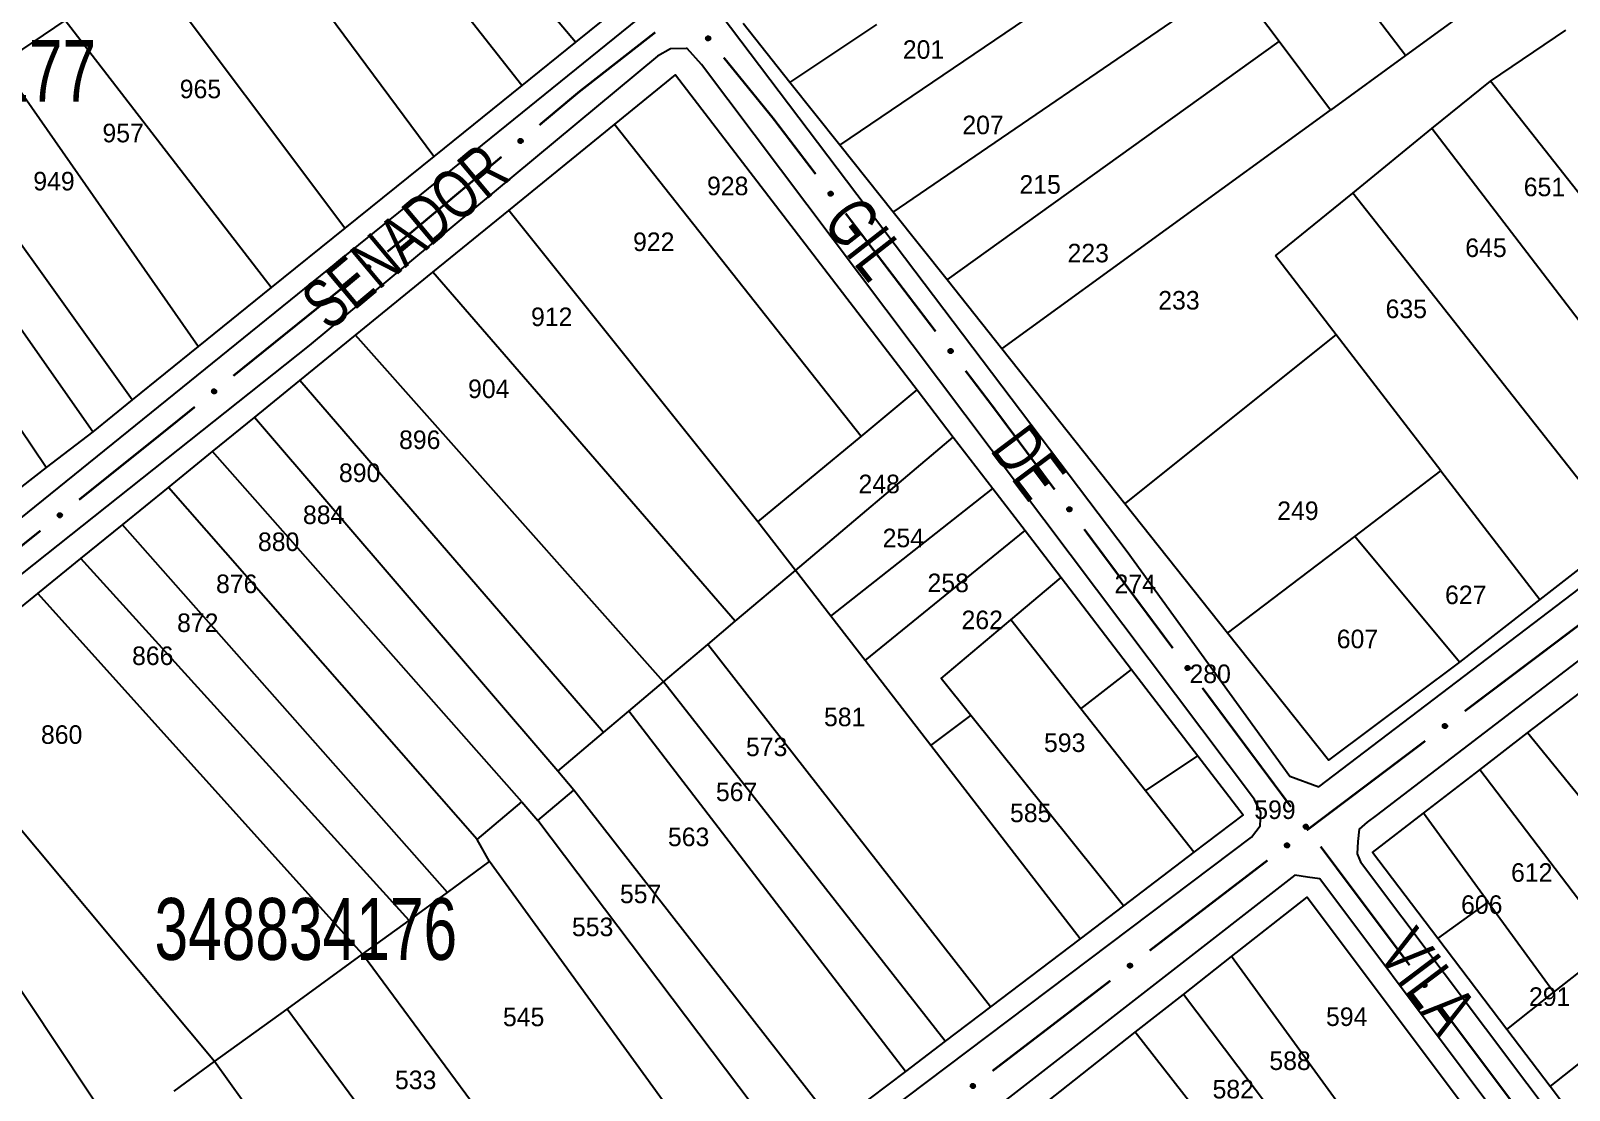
# Model space of a CAD drawing. Extents: x 199577 to 200882, y 4838726 to 4840156.
# Drawn here: x 200429.8 to 200554.2, y 4839670.4 to 4839756 of the extents above; entities that cross this region are included whole.
import ezdxf
from ezdxf.enums import TextEntityAlignment as Align

# ---------------------------------------------------------------- set-up
doc = ezdxf.new("R2010")
doc.units = 0
doc.header["$LTSCALE"] = 1.5
doc.header["$MEASUREMENT"] = 0
for name, color, linetype in [('CD_MALHA_LOTES', 7, 'CONTINUOUS'), ('CD_TXT_QUADRA', 2, 'CONTINUOUS'), ('RU-QUADRA', 210, 'CONTINUOUS'), ('SV-EIXO-RUA-PAV', 20, 'CONTINUOUS'), ('SV-RUA-PAVIM', 7, 'CONTINUOUS'), ('SV-TXT-RUA-PAV', 7, 'CONTINUOUS'), ('Th_NmrPorta', 1, 'CONTINUOUS')]:
    doc.layers.add(name, color=color, linetype=linetype)
doc.styles.add('ARIAL', font='ARIAL.SHX')

msp = doc.modelspace()

# ---------------------------------------------------------------- linework, layer by layer
at = {"layer": 'CD_MALHA_LOTES', "linetype": 'Continuous', "flags": 128}
for points in [[(200540.97, 4839754.04), (200521.01, 4839780.19)], [(200473.85, 4839755.12), (200457.14, 4839774.94)], [(200469.5, 4839751.61), (200453.36, 4839772.16)], [(200462.39, 4839745.87), (200446.61, 4839767.2)], [(200455.21, 4839740.08), (200439.05, 4839761.63)], [(200495.22, 4839746.79), (200516.94, 4839761.53)], [(200499.53, 4839741.37), (200527, 4839760.15)], [(200530.74, 4839755.17), (200527, 4839760.15)], [(200546.68, 4839758.19), (200540.97, 4839754.04)], [(200477.31, 4839757.91), (200473.85, 4839755.12)], [(200427.42, 4839753.37), (200432.58, 4839756.87)], [(200449.25, 4839735.28), (200432.58, 4839756.87)], [(200491.19, 4839751.86), (200487.41, 4839756.62)], [(200491.19, 4839751.86), (200498.22, 4839756.54)], [(200547.83, 4839751.98), (200553.93, 4839756.08)], [(200473.85, 4839755.12), (200469.5, 4839751.61)], [(200503.89, 4839735.89), (200530.74, 4839755.17)], [(200534.91, 4839749.63), (200530.74, 4839755.17)], [(200443.34, 4839730.51), (200427.42, 4839753.37)], [(200540.97, 4839754.04), (200534.91, 4839749.63)], [(200477, 4839748.46), (200481.93, 4839752.47), (200501.47, 4839727)], [(200543.1, 4839748.13), (200547.83, 4839751.98)], [(200569.82, 4839724.06), (200547.83, 4839751.98)], [(200469.5, 4839751.61), (200462.39, 4839745.87)], [(200495.22, 4839746.79), (200491.19, 4839751.86)], [(200508.32, 4839730.31), (200534.91, 4839749.63)], [(200438.01, 4839726.21), (200421.46, 4839749.32)], [(200468.45, 4839741.51), (200477, 4839748.46)], [(200496.96, 4839723.22), (200477, 4839748.46)], [(200434.81, 4839723.62), (200418.29, 4839747.18)], [(200536.7, 4839742.92), (200543.1, 4839748.13)], [(200564.63, 4839720.02), (200543.1, 4839748.13)], [(200462.39, 4839745.87), (200455.21, 4839740.08)], [(200499.53, 4839741.37), (200495.22, 4839746.79)], [(200431.06, 4839720.72), (200414.81, 4839744.82)], [(200530.45, 4839737.84), (200536.7, 4839742.92)], [(200558.5, 4839715.25), (200536.7, 4839742.92)], [(200462.32, 4839736.52), (200468.45, 4839741.51)], [(200488.59, 4839716.33), (200468.45, 4839741.51)], [(200503.89, 4839735.89), (200499.53, 4839741.37)], [(200455.21, 4839740.08), (200449.25, 4839735.28)], [(200535.36, 4839731.45), (200530.45, 4839737.84)], [(200456.05, 4839731.42), (200462.32, 4839736.52)], [(200486.77, 4839708.3), (200462.32, 4839736.52)], [(200508.32, 4839730.31), (200503.89, 4839735.89)], [(200449.25, 4839735.28), (200443.34, 4839730.51)], [(200451.55, 4839727.76), (200456.05, 4839731.42)], [(200480.96, 4839703.38), (200456.05, 4839731.42)], [(200518.26, 4839717.8), (200535.36, 4839731.45)], [(200543.82, 4839720.45), (200535.36, 4839731.45)], [(200443.34, 4839730.51), (200438.01, 4839726.21)], [(200518.26, 4839717.8), (200508.32, 4839730.31)], [(200447.88, 4839724.77), (200451.55, 4839727.76)], [(200476.12, 4839699.29), (200451.55, 4839727.76)], [(200438.01, 4839726.21), (200434.81, 4839723.62)], [(200496.96, 4839723.22), (200501.47, 4839727)], [(200501.47, 4839727), (200504.39, 4839723.19)], [(200444.5, 4839722.02), (200447.88, 4839724.77)], [(200472.42, 4839696.16), (200447.88, 4839724.77)], [(200434.81, 4839723.62), (200431.06, 4839720.72)], [(200488.59, 4839716.33), (200496.96, 4839723.22)], [(200491.63, 4839712.4), (200504.39, 4839723.19)], [(200504.39, 4839723.19), (200507.59, 4839719.03)], [(200440.93, 4839719.12), (200444.5, 4839722.02)], [(200469.51, 4839693.7), (200444.5, 4839722.02)], [(200431.06, 4839720.72), (200425.12, 4839716.12)], [(200536.86, 4839715.15), (200543.82, 4839720.45)], [(200543.82, 4839720.45), (200551.82, 4839710.04)], [(200437.23, 4839716.1), (200440.93, 4839719.12)], [(200465.89, 4839690.64), (200440.93, 4839719.12)], [(200494.5, 4839708.69), (200507.59, 4839719.03)], [(200507.59, 4839719.03), (200510.2, 4839715.62)], [(200526.58, 4839707.33), (200518.26, 4839717.8)], [(200433.85, 4839713.36), (200437.23, 4839716.1)], [(200463.49, 4839686.35), (200437.23, 4839716.1)], [(200491.63, 4839712.4), (200488.59, 4839716.33)], [(200497.26, 4839705.11), (200510.2, 4839715.62)], [(200510.2, 4839715.62), (200513.12, 4839711.82)], [(200526.58, 4839707.33), (200536.86, 4839715.15)], [(200545.32, 4839704.98), (200536.86, 4839715.15)], [(200558.5, 4839715.25), (200551.82, 4839710.04)], [(200430.37, 4839710.53), (200433.85, 4839713.36)], [(200460.4, 4839684.1), (200433.85, 4839713.36)], [(200486.77, 4839708.3), (200491.63, 4839712.4)], [(200494.5, 4839708.69), (200491.63, 4839712.4)], [(200509.06, 4839708.4), (200513.12, 4839711.82)], [(200513.12, 4839711.82), (200518.82, 4839704.39)], [(200420.04, 4839702.13), (200430.37, 4839710.53)], [(200456.62, 4839681.36), (200430.37, 4839710.53)], [(200551.82, 4839710.04), (200545.32, 4839704.98)], [(200497.26, 4839705.11), (200494.5, 4839708.69)], [(200505.81, 4839700.67), (200503.43, 4839703.65), (200509.06, 4839708.4)], [(200514.71, 4839701.22), (200509.06, 4839708.4)], [(200484.56, 4839706.42), (200486.77, 4839708.3)], [(200545.32, 4839704.98), (200534.75, 4839697.06), (200526.58, 4839707.33)], [(200480.96, 4839703.38), (200484.56, 4839706.42)], [(200507.41, 4839677.12), (200484.56, 4839706.42)], [(200502.58, 4839698.24), (200497.26, 4839705.11)], [(200514.71, 4839701.22), (200518.82, 4839704.39)], [(200518.82, 4839704.39), (200524.17, 4839697.42)], [(200478.16, 4839701.01), (200480.96, 4839703.38)], [(200503.75, 4839674.34), (200480.96, 4839703.38)], [(200550.84, 4839699.26), (200555.59, 4839702.91)], [(200444.67, 4839672.7), (200420.04, 4839702.13)], [(200476.12, 4839699.29), (200478.16, 4839701.01)], [(200500.52, 4839671.88), (200478.16, 4839701.01)], [(200519.93, 4839694.59), (200514.71, 4839701.22)], [(200502.58, 4839698.24), (200505.81, 4839700.67)], [(200518.16, 4839685.28), (200505.81, 4839700.67)], [(200436.7, 4839666.83), (200415.64, 4839698.55)], [(200472.42, 4839696.16), (200476.12, 4839699.29)], [(200546.96, 4839696.27), (200550.84, 4839699.26)], [(200562.07, 4839685.46), (200550.84, 4839699.26)], [(200514.65, 4839682.62), (200502.58, 4839698.24)], [(200519.93, 4839694.59), (200524.17, 4839697.42)], [(200524.17, 4839697.42), (200527.84, 4839692.64), (200523.85, 4839689.61)], [(200473.71, 4839694.63), (200472.42, 4839696.16)], [(200542.41, 4839692.77), (200546.96, 4839696.27)], [(200557.78, 4839682.08), (200546.96, 4839696.27)], [(200465.89, 4839690.64), (200469.51, 4839693.7)], [(200469.51, 4839693.7), (200470.8, 4839692.18)], [(200470.8, 4839692.18), (200473.71, 4839694.63)], [(200494.83, 4839667.56), (200473.71, 4839694.63)], [(200523.85, 4839689.61), (200519.93, 4839694.59)], [(200543.57, 4839682.65), (200538.29, 4839689.6), (200542.41, 4839692.77)], [(200547.66, 4839685.58), (200542.41, 4839692.77)], [(200491.38, 4839664.94), (200470.8, 4839692.18)], [(200466.89, 4839688.87), (200465.89, 4839690.64)], [(200463.49, 4839686.35), (200466.89, 4839688.87)], [(200486.71, 4839661.53), (200466.89, 4839688.87)], [(200523.85, 4839689.61), (200518.16, 4839685.28)], [(200460.4, 4839684.1), (200463.49, 4839686.35)], [(200518.16, 4839685.28), (200514.65, 4839682.62)], [(200526.89, 4839681.17), (200533.02, 4839685.99), (200545.5, 4839669.34)], [(200543.57, 4839682.65), (200547.66, 4839685.58)], [(200547.66, 4839685.58), (200552.97, 4839678.3)], [(200456.62, 4839681.36), (200460.4, 4839684.1)], [(200514.65, 4839682.62), (200507.41, 4839677.12)], [(200549.15, 4839675.29), (200543.57, 4839682.65)], [(200450.54, 4839676.92), (200456.62, 4839681.36)], [(200476.68, 4839654.2), (200456.62, 4839681.36)], [(200523, 4839678.11), (200526.89, 4839681.17)], [(200539.6, 4839663.71), (200526.89, 4839681.17)], [(200552.97, 4839678.3), (200557.78, 4839682.08)], [(200552.67, 4839670.66), (200565.66, 4839680.95)], [(200519.11, 4839675.05), (200523, 4839678.11)], [(200536.26, 4839660.53), (200523, 4839678.11)], [(200549.15, 4839675.29), (200552.97, 4839678.3)], [(200444.67, 4839672.7), (200450.54, 4839676.92)], [(200470.6, 4839649.75), (200450.54, 4839676.92)], [(200507.41, 4839677.12), (200503.75, 4839674.34)], [(200513.03, 4839670.26), (200519.11, 4839675.05)], [(200532.93, 4839657.35), (200519.11, 4839675.05)], [(200552.67, 4839670.66), (200549.15, 4839675.29)], [(200503.75, 4839674.34), (200500.52, 4839671.88)], [(200441.41, 4839670.3), (200444.67, 4839672.7)], [(200464.37, 4839645.2), (200444.67, 4839672.7)], [(200500.52, 4839671.88), (200494.83, 4839667.56)], [(200555.74, 4839666.61), (200552.67, 4839670.66)]]:
    msp.add_lwpolyline(points, dxfattribs=at)
at = {"layer": 'RU-QUADRA', "linetype": 'Continuous', "flags": 128}
for points in [[(200425.99, 4839785.09), (200430.93, 4839788.32), (200438.37, 4839793.2), (200444.63, 4839796.95), (200454.34, 4839784.68), (200455.3, 4839785.44), (200458.27, 4839781.72), (200461.27, 4839777.98), (200477.31, 4839757.91), (200473.85, 4839755.12), (200469.5, 4839751.61), (200462.39, 4839745.87), (200455.21, 4839740.08), (200449.25, 4839735.28), (200443.34, 4839730.51), (200438.01, 4839726.21), (200434.81, 4839723.62), (200431.06, 4839720.72), (200425.12, 4839716.12)], [(200589, 4839760.75), (200593.54, 4839753.53), (200598.18, 4839746.16), (200585.04, 4839735.92), (200576.53, 4839729.29), (200569.82, 4839724.06), (200558.5, 4839715.25), (200551.82, 4839710.04), (200545.32, 4839704.98), (200534.75, 4839697.06), (200526.58, 4839707.33), (200518.26, 4839717.8), (200508.32, 4839730.31), (200503.89, 4839735.89), (200499.53, 4839741.37), (200495.22, 4839746.79), (200491.19, 4839751.86), (200487.41, 4839756.62)], [(200420.04, 4839702.13), (200430.37, 4839710.53), (200433.85, 4839713.36), (200437.23, 4839716.1), (200440.93, 4839719.12), (200444.5, 4839722.02), (200447.88, 4839724.77), (200451.55, 4839727.76), (200456.05, 4839731.42), (200462.32, 4839736.52), (200468.45, 4839741.51), (200477, 4839748.46), (200481.93, 4839752.47), (200501.47, 4839727), (200504.39, 4839723.19), (200507.59, 4839719.03), (200510.2, 4839715.62), (200513.12, 4839711.82), (200518.82, 4839704.39), (200524.17, 4839697.42), (200527.84, 4839692.64), (200523.85, 4839689.61), (200518.16, 4839685.28), (200514.65, 4839682.62), (200507.41, 4839677.12), (200503.75, 4839674.34), (200500.52, 4839671.88), (200494.83, 4839667.56)], [(200555.74, 4839666.61), (200552.67, 4839670.66), (200549.15, 4839675.29), (200543.57, 4839682.65), (200538.29, 4839689.6), (200542.41, 4839692.77), (200546.96, 4839696.27), (200550.84, 4839699.26), (200555.59, 4839702.91)], [(200429.81, 4839604.75), (200435.35, 4839609.1), (200440.05, 4839612.8), (200450.19, 4839620.79), (200456.86, 4839626.04), (200484.01, 4839647.41), (200487.78, 4839650.38), (200496.52, 4839657.26), (200500.8, 4839660.63), (200507.83, 4839666.16), (200513.03, 4839670.26), (200519.11, 4839675.05), (200523, 4839678.11), (200526.89, 4839681.17), (200533.02, 4839685.99), (200545.5, 4839669.34), (200556.42, 4839654.77)]]:
    msp.add_lwpolyline(points, dxfattribs=at)
at = {"layer": 'SV-EIXO-RUA-PAV', "const_width": 0.18}
for points in [[(200480.299144, 4839755.917076), (200474.783755, 4839751.606568)], [(200485.838402, 4839753.873841), (200489.623954, 4839749.218779)], [(200474.11, 4839751.08), (200470.932766, 4839748.418184)], [(200474.783755, 4839751.606568), (200474.11, 4839751.08)], [(200489.623954, 4839749.218779), (200489.81, 4839748.99)], [(200489.81, 4839748.99), (200493.268196, 4839744.452457)], [(200467.866593, 4839745.849413), (200460.967705, 4839740.069677)], [(200495.692821, 4839741.271075), (200502.966698, 4839731.72693)], [(200460.61, 4839739.77), (200458.637817, 4839738.179915)], [(200460.967705, 4839740.069677), (200460.61, 4839739.77)], [(200455.523867, 4839735.669274), (200446.18202, 4839728.13735)], [(200505.391324, 4839728.545548), (200507.209793, 4839726.159511)], [(200507.209793, 4839726.159511), (200507.56, 4839725.7)], [(200443.06807, 4839725.626708), (200441.511096, 4839724.371388)], [(200507.56, 4839725.7), (200512.590877, 4839718.945404)], [(200440.79, 4839723.79), (200433.708317, 4839718.117064)], [(200441.511096, 4839724.371388), (200440.79, 4839723.79)], [(200430.586474, 4839715.616245), (200425.90371, 4839711.865015)], [(200514.980204, 4839715.737427), (200522.148184, 4839706.113496)], [(200545.750201, 4839701.018176), (200555.331625, 4839708.242879)], [(200524.537511, 4839702.905519), (200531.705492, 4839693.281587)], [(200533.22, 4839691.57), (200542.556394, 4839698.609942)], [(200532.976343, 4839691.383434), (200533.22, 4839691.57)], [(200534.09628, 4839690.074702), (200541.293786, 4839680.472832)], [(200520.272666, 4839681.656327), (200529.800423, 4839688.951657)], [(200507.56899, 4839671.92922), (200517.096747, 4839679.22455)], [(200543.692955, 4839677.272209), (200550.89046, 4839667.670339)]]:
    msp.add_lwpolyline(points, dxfattribs=at)
at = {"layer": 'SV-EIXO-RUA-PAV'}
for points in [[(200484.571305, 4839755.606455), (200484.620023, 4839755.602133), (200484.661009, 4839755.588456), (200484.69191, 4839755.56721), (200484.714321, 4839755.541316), (200484.734265, 4839755.512242), (200484.747906, 4839755.478493), (200484.754748, 4839755.437682), (200484.750756, 4839755.388782), (200484.733986, 4839755.347716), (200484.714778, 4839755.316306), (200484.689122, 4839755.291383), (200484.660553, 4839755.272481), (200484.625028, 4839755.259471), (200484.583603, 4839755.252941), (200484.534529, 4839755.258146), (200484.494439, 4839755.271829), (200484.465089, 4839755.293164), (200484.440196, 4839755.319116), (200484.42019, 4839755.349042), (200484.406992, 4839755.382247), (200484.400492, 4839755.423969), (200484.40627, 4839755.472337), (200484.419462, 4839755.512477), (200484.440379, 4839755.542118), (200484.46648, 4839755.566051), (200484.495398, 4839755.586409), (200484.528752, 4839755.601533), (200484.571305, 4839755.606455)], [(200469.58051, 4839747.141687), (200469.5769, 4839747.092912), (200469.563824, 4839747.051731), (200469.543032, 4839747.020522), (200469.517467, 4839746.997735), (200469.488688, 4839746.977368), (200469.455142, 4839746.963236), (200469.414435, 4839746.955798), (200469.365482, 4839746.959076), (200469.324176, 4839746.975244), (200469.292489, 4839746.993992), (200469.267193, 4839747.019281), (200469.247876, 4839747.04757), (200469.234348, 4839747.082901), (200469.227214, 4839747.124227), (200469.231701, 4839747.173371), (200469.244797, 4839747.213657), (200469.265701, 4839747.243315), (200469.291286, 4839747.268585), (200469.320917, 4839747.289025), (200469.353926, 4839747.302708), (200469.395548, 4839747.309817), (200469.443995, 4839747.304745), (200469.484324, 4839747.292142), (200469.514268, 4839747.27166), (200469.538579, 4839747.245911), (200469.559357, 4839747.217294), (200469.574967, 4839747.184165), (200469.58051, 4839747.141687)], [(200494.480968, 4839743.042768), (200494.529524, 4839743.036913), (200494.570059, 4839743.021951), (200494.600275, 4839742.999742), (200494.621859, 4839742.973153), (200494.640877, 4839742.943465), (200494.653447, 4839742.909303), (200494.659, 4839742.868297), (200494.653468, 4839742.819547), (200494.635412, 4839742.77903), (200494.615223, 4839742.748241), (200494.588794, 4839742.724139), (200494.559644, 4839742.706147), (200494.523727, 4839742.694264), (200494.482116, 4839742.689042), (200494.43323, 4839742.695791), (200494.393592, 4839742.710732), (200494.364929, 4839742.732981), (200494.340866, 4839742.759704), (200494.321814, 4839742.790246), (200494.309668, 4839742.823851), (200494.304487, 4839742.865757), (200494.311787, 4839742.913918), (200494.326237, 4839742.953623), (200494.348078, 4839742.982591), (200494.374921, 4839743.005688), (200494.404466, 4839743.025125), (200494.43828, 4839743.03919), (200494.480968, 4839743.042768)], [(200457.261789, 4839736.92908), (200457.257262, 4839736.880382), (200457.243414, 4839736.839454), (200457.222038, 4839736.808642), (200457.196049, 4839736.78634), (200457.166892, 4839736.766518), (200457.133086, 4839736.753019), (200457.092247, 4839736.746348), (200457.043364, 4839736.750546), (200457.002369, 4839736.767488), (200456.97104, 4839736.786828), (200456.946224, 4839736.812589), (200456.927443, 4839736.841236), (200456.914583, 4839736.876816), (200456.908226, 4839736.918268), (200456.913637, 4839736.96732), (200456.927489, 4839737.007352), (200456.948947, 4839737.036612), (200456.975003, 4839737.061396), (200457.005013, 4839737.081275), (200457.038274, 4839737.094335), (200457.080022, 4839737.100659), (200457.128365, 4839737.094677), (200457.16845, 4839737.081318), (200457.198003, 4839737.060276), (200457.221826, 4839737.034075), (200457.242062, 4839737.005072), (200457.257046, 4839736.971654), (200457.261789, 4839736.92908)], [(200504.17947, 4839730.31724), (200504.228027, 4839730.311385), (200504.268561, 4839730.296423), (200504.298778, 4839730.274214), (200504.320361, 4839730.247626), (200504.339379, 4839730.217937), (200504.351949, 4839730.183775), (200504.357502, 4839730.142769), (200504.35197, 4839730.094019), (200504.333914, 4839730.053502), (200504.313725, 4839730.022714), (200504.287296, 4839729.998611), (200504.258146, 4839729.980619), (200504.222229, 4839729.968736), (200504.180618, 4839729.963515), (200504.131733, 4839729.970264), (200504.092094, 4839729.985204), (200504.063431, 4839730.007454), (200504.039368, 4839730.034177), (200504.020316, 4839730.064718), (200504.00817, 4839730.098324), (200504.002989, 4839730.140229), (200504.010289, 4839730.188391), (200504.024739, 4839730.228095), (200504.046581, 4839730.257063), (200504.073423, 4839730.280161), (200504.102968, 4839730.299597), (200504.136782, 4839730.313663), (200504.17947, 4839730.31724)], [(200444.805992, 4839726.886515), (200444.801465, 4839726.837817), (200444.787616, 4839726.796888), (200444.766241, 4839726.766077), (200444.740252, 4839726.743774), (200444.711095, 4839726.723953), (200444.677289, 4839726.710454), (200444.63645, 4839726.703783), (200444.587567, 4839726.707981), (200444.546572, 4839726.724923), (200444.515243, 4839726.744263), (200444.490427, 4839726.770024), (200444.471646, 4839726.798671), (200444.458785, 4839726.83425), (200444.452429, 4839726.875703), (200444.45784, 4839726.924755), (200444.471692, 4839726.964787), (200444.49315, 4839726.994047), (200444.519206, 4839727.018831), (200444.549216, 4839727.03871), (200444.582476, 4839727.05177), (200444.624225, 4839727.058094), (200444.672568, 4839727.052112), (200444.712652, 4839727.038752), (200444.742206, 4839727.017711), (200444.766028, 4839726.99151), (200444.786265, 4839726.962507), (200444.801249, 4839726.929089), (200444.805992, 4839726.886515)], [(200513.787999, 4839717.522401), (200513.836488, 4839717.51601), (200513.876855, 4839717.500601), (200513.906824, 4839717.478059), (200513.928113, 4839717.451234), (200513.946801, 4839717.421338), (200513.958993, 4839717.387039), (200513.964093, 4839717.345974), (200513.958022, 4839717.297288), (200513.93952, 4839717.256973), (200513.918992, 4839717.226409), (200513.892299, 4839717.2026), (200513.862951, 4839717.184932), (200513.826905, 4839717.173446), (200513.785239, 4839717.168684), (200513.736431, 4839717.175973), (200513.69696, 4839717.191351), (200513.668545, 4839717.213915), (200513.644779, 4839717.240903), (200513.626065, 4839717.271653), (200513.614291, 4839717.305391), (200513.609573, 4839717.347351), (200513.617405, 4839717.395429), (200513.632293, 4839717.434971), (200513.654453, 4839717.463696), (200513.681549, 4839717.486496), (200513.711307, 4839717.505605), (200513.745275, 4839717.519295), (200513.787999, 4839717.522401)], [(200432.328355, 4839716.870571), (200432.323676, 4839716.821887), (200432.309698, 4839716.781002), (200432.288226, 4839716.750258), (200432.262167, 4839716.728038), (200432.232947, 4839716.708308), (200432.199099, 4839716.694916), (200432.158239, 4839716.688373), (200432.109369, 4839716.692725), (200432.068428, 4839716.709796), (200432.03716, 4839716.729235), (200432.012426, 4839716.755074), (200431.993735, 4839716.78378), (200431.980987, 4839716.8194), (200431.974761, 4839716.860872), (200431.980326, 4839716.909907), (200431.994304, 4839716.949895), (200432.015854, 4839716.979087), (200432.041988, 4839717.003789), (200432.07206, 4839717.023574), (200432.105362, 4839717.036528), (200432.14713, 4839717.042721), (200432.195454, 4839717.036587), (200432.235496, 4839717.023101), (200432.264983, 4839717.001967), (200432.288723, 4839716.97569), (200432.308868, 4839716.946624), (200432.323747, 4839716.913159), (200432.328355, 4839716.870571)], [(200523.345307, 4839704.690493), (200523.393796, 4839704.684101), (200523.434163, 4839704.668693), (200523.464132, 4839704.646151), (200523.48542, 4839704.619326), (200523.504109, 4839704.589429), (200523.516301, 4839704.55513), (200523.5214, 4839704.514065), (200523.51533, 4839704.465379), (200523.496827, 4839704.425065), (200523.4763, 4839704.394501), (200523.449606, 4839704.370692), (200523.420259, 4839704.353023), (200523.384213, 4839704.341537), (200523.342546, 4839704.336776), (200523.293738, 4839704.344065), (200523.254267, 4839704.359442), (200523.225853, 4839704.382007), (200523.202086, 4839704.408994), (200523.183373, 4839704.439745), (200523.171599, 4839704.473482), (200523.166881, 4839704.515442), (200523.174713, 4839704.56352), (200523.189601, 4839704.603063), (200523.21176, 4839704.631787), (200523.238857, 4839704.654587), (200523.268614, 4839704.673696), (200523.302582, 4839704.687387), (200523.345307, 4839704.690493)], [(200543.972301, 4839699.815449), (200543.978406, 4839699.863975), (200543.993576, 4839699.904432), (200544.01594, 4839699.934534), (200544.042639, 4839699.955981), (200544.072424, 4839699.974845), (200544.106651, 4839699.98724), (200544.147685, 4839699.992581), (200544.196406, 4839699.986799), (200544.236829, 4839699.968535), (200544.267514, 4839699.948188), (200544.29148, 4839699.921635), (200544.309322, 4839699.892393), (200544.32102, 4839699.856415), (200544.326028, 4839699.814778), (200544.319027, 4839699.765928), (200544.303883, 4839699.726367), (200544.281487, 4839699.697819), (200544.25464, 4839699.673894), (200544.224001, 4839699.654999), (200544.190333, 4839699.643026), (200544.148402, 4839699.63806), (200544.100279, 4839699.645608), (200544.060649, 4839699.660262), (200544.031794, 4839699.682252), (200544.008834, 4839699.709213), (200543.98955, 4839699.738857), (200543.975659, 4839699.772744), (200543.972301, 4839699.815449)], [(200532.902614, 4839691.858584), (200532.951103, 4839691.852193), (200532.99147, 4839691.836784), (200533.021439, 4839691.814242), (200533.042728, 4839691.787417), (200533.061417, 4839691.757521), (200533.073608, 4839691.723222), (200533.078708, 4839691.682157), (200533.072637, 4839691.633471), (200533.054135, 4839691.593156), (200533.033607, 4839691.562592), (200533.006914, 4839691.538783), (200532.977567, 4839691.521115), (200532.94152, 4839691.509629), (200532.899854, 4839691.504868), (200532.851046, 4839691.512156), (200532.811575, 4839691.527534), (200532.78316, 4839691.550099), (200532.759394, 4839691.577086), (200532.74068, 4839691.607836), (200532.728906, 4839691.641574), (200532.724188, 4839691.683534), (200532.73202, 4839691.731612), (200532.746908, 4839691.771155), (200532.769068, 4839691.799879), (200532.796164, 4839691.822679), (200532.825922, 4839691.841788), (200532.85989, 4839691.855479), (200532.902614, 4839691.858584)], [(200531.207381, 4839690.167597), (200531.213127, 4839690.216167), (200531.227997, 4839690.256735), (200531.250139, 4839690.287001), (200531.276678, 4839690.308645), (200531.306324, 4839690.327729), (200531.340457, 4839690.340376), (200531.381451, 4839690.346021), (200531.430213, 4839690.340599), (200531.470771, 4839690.322634), (200531.501605, 4839690.302515), (200531.525767, 4839690.27614), (200531.543824, 4839690.247031), (200531.555788, 4839690.21114), (200531.561103, 4839690.169541), (200531.554464, 4839690.12064), (200531.539613, 4839690.080968), (200531.517428, 4839690.052256), (200531.490759, 4839690.028133), (200531.46026, 4839690.009012), (200531.426682, 4839689.996791), (200531.384789, 4839689.991515), (200531.336611, 4839689.998707), (200531.296873, 4839690.013068), (200531.267857, 4839690.034843), (200531.244699, 4839690.061634), (200531.225196, 4839690.091135), (200531.211054, 4839690.124918), (200531.207381, 4839690.167597)], [(200518.503704, 4839680.44049), (200518.509451, 4839680.48906), (200518.524321, 4839680.529628), (200518.546462, 4839680.559894), (200518.573002, 4839680.581538), (200518.602647, 4839680.600622), (200518.636781, 4839680.613269), (200518.677775, 4839680.618914), (200518.726537, 4839680.613492), (200518.767094, 4839680.595527), (200518.797928, 4839680.575408), (200518.82209, 4839680.549033), (200518.840147, 4839680.519924), (200518.852112, 4839680.484033), (200518.857427, 4839680.442434), (200518.850788, 4839680.393534), (200518.835936, 4839680.353862), (200518.813751, 4839680.325149), (200518.787083, 4839680.301026), (200518.756584, 4839680.281905), (200518.723006, 4839680.269684), (200518.681112, 4839680.264408), (200518.632934, 4839680.2716), (200518.593197, 4839680.285961), (200518.564181, 4839680.307737), (200518.541022, 4839680.334527), (200518.521519, 4839680.364028), (200518.507378, 4839680.397811), (200518.503704, 4839680.44049)], [(200542.495273, 4839679.053513), (200542.543782, 4839679.04727), (200542.584196, 4839679.031986), (200542.614234, 4839679.009536), (200542.635605, 4839678.982776), (200542.654385, 4839678.952937), (200542.666682, 4839678.918676), (200542.671908, 4839678.877627), (200542.665987, 4839678.828922), (200542.647609, 4839678.788551), (200542.627175, 4839678.757924), (200542.600554, 4839678.734033), (200542.571262, 4839678.716275), (200542.535251, 4839678.704678), (200542.4936, 4839678.699789), (200542.444769, 4839678.706928), (200542.405251, 4839678.722184), (200542.376767, 4839678.744662), (200542.352918, 4839678.771576), (200542.33411, 4839678.802269), (200542.322233, 4839678.83597), (200542.317386, 4839678.877915), (200542.32507, 4839678.926017), (200542.339837, 4839678.965605), (200542.361908, 4839678.994397), (200542.388934, 4839679.01728), (200542.418633, 4839679.036481), (200542.452559, 4839679.050276), (200542.495273, 4839679.053513)], [(200505.800028, 4839670.713383), (200505.805774, 4839670.761953), (200505.820645, 4839670.802521), (200505.842786, 4839670.832788), (200505.869326, 4839670.854431), (200505.898971, 4839670.873516), (200505.933105, 4839670.886162), (200505.974098, 4839670.891807), (200506.022861, 4839670.886385), (200506.063418, 4839670.86842), (200506.094252, 4839670.848301), (200506.118414, 4839670.821926), (200506.136471, 4839670.792817), (200506.148435, 4839670.756926), (200506.15375, 4839670.715327), (200506.147111, 4839670.666427), (200506.13226, 4839670.626755), (200506.110075, 4839670.598042), (200506.083406, 4839670.573919), (200506.052907, 4839670.554798), (200506.01933, 4839670.542577), (200505.977436, 4839670.537301), (200505.929258, 4839670.544493), (200505.889521, 4839670.558854), (200505.860504, 4839670.58063), (200505.837346, 4839670.60742), (200505.817843, 4839670.636921), (200505.803702, 4839670.670704), (200505.800028, 4839670.713383)]]:
    msp.add_lwpolyline(points, close=True, dxfattribs=at)
for points in [[(200484.400492, 4839755.423969), (200484.583603, 4839755.252941)], [(200484.40627, 4839755.472337), (200484.625028, 4839755.259471)], [(200484.40699, 4839755.446139), (200484.601998, 4839755.258245)], [(200484.406992, 4839755.382247), (200484.534529, 4839755.258146)], [(200484.409062, 4839755.400337), (200484.553811, 4839755.261269)], [(200484.413458, 4839755.490091), (200484.638993, 4839755.268984)], [(200484.416822, 4839755.362678), (200484.510056, 4839755.269657)], [(200484.419462, 4839755.512477), (200484.660553, 4839755.272481)], [(200484.42019, 4839755.349042), (200484.494439, 4839755.271829)], [(200484.431513, 4839755.52412), (200484.672544, 4839755.283957)], [(200484.440379, 4839755.542118), (200484.689122, 4839755.291383)], [(200484.454734, 4839755.551797), (200484.698813, 4839755.30356)], [(200484.46648, 4839755.566051), (200484.714778, 4839755.316306)], [(200484.484178, 4839755.573983), (200484.722627, 4839755.336996)], [(200484.495398, 4839755.586409), (200484.733986, 4839755.347716)], [(200484.514949, 4839755.590212), (200484.739821, 4839755.372083)], [(200484.528752, 4839755.601533), (200484.750756, 4839755.388782)], [(200484.549164, 4839755.602207), (200484.749069, 4839755.414779)], [(200484.571305, 4839755.606455), (200484.754748, 4839755.437682)], [(200484.597746, 4839755.603022), (200484.746334, 4839755.463559)], [(200484.620023, 4839755.602133), (200484.747906, 4839755.478493)], [(200484.64342, 4839755.594437), (200484.734735, 4839755.501613)], [(200484.661009, 4839755.588456), (200484.734265, 4839755.512242)], [(200469.395548, 4839747.309817), (200469.227214, 4839747.124227)], [(200469.353926, 4839747.302708), (200469.231701, 4839747.173371)], [(200469.41781, 4839747.303643), (200469.232786, 4839747.105911)], [(200469.443995, 4839747.304745), (200469.234348, 4839747.082901)], [(200469.372043, 4839747.300902), (200469.235106, 4839747.154137)], [(200469.334503, 4839747.292593), (200469.242853, 4839747.198009)], [(200469.461852, 4839747.297818), (200469.244064, 4839747.069077)], [(200469.320917, 4839747.289025), (200469.244797, 4839747.213657)], [(200469.484324, 4839747.292142), (200469.247876, 4839747.04757)], [(200469.496141, 4839747.280262), (200469.259525, 4839747.035748)], [(200469.514268, 4839747.27166), (200469.267193, 4839747.019281)], [(200469.524155, 4839747.257448), (200469.27951, 4839747.009768)], [(200469.538579, 4839747.245911), (200469.292489, 4839746.993992)], [(200469.546768, 4839747.228331), (200469.31329, 4839746.986446)], [(200469.559357, 4839747.217294), (200469.324176, 4839746.975244)], [(200469.563446, 4839747.1978), (200469.348625, 4839746.969766)], [(200469.574967, 4839747.184165), (200469.365482, 4839746.959076)], [(200469.575939, 4839747.163765), (200469.391452, 4839746.961142)], [(200469.58051, 4839747.141687), (200469.414435, 4839746.955798)], [(200469.577464, 4839747.115199), (200469.440187, 4839746.964589)], [(200469.5769, 4839747.092912), (200469.455142, 4839746.963236)], [(200469.569547, 4839747.069405), (200469.478067, 4839746.976744)], [(200469.563824, 4839747.051731), (200469.488688, 4839746.977368)], [(200494.304487, 4839742.865757), (200494.482116, 4839742.689042)], [(200494.309668, 4839742.823851), (200494.43323, 4839742.695791)], [(200494.311681, 4839742.887711), (200494.500669, 4839742.693764)], [(200494.311787, 4839742.913918), (200494.523727, 4839742.694264)], [(200494.312308, 4839742.841866), (200494.452601, 4839742.698306)], [(200494.318877, 4839742.803982), (200494.409133, 4839742.708068)], [(200494.319531, 4839742.931438), (200494.537984, 4839742.703331)], [(200494.321814, 4839742.790246), (200494.393592, 4839742.710732)], [(200494.326237, 4839742.953623), (200494.559644, 4839742.706147)], [(200494.33865, 4839742.96488), (200494.571991, 4839742.717239)], [(200494.348078, 4839742.982591), (200494.588794, 4839742.724139)], [(200494.362731, 4839742.991812), (200494.598864, 4839742.736005)], [(200494.374921, 4839743.005688), (200494.615223, 4839742.748241)], [(200494.39286, 4839743.013059), (200494.62372, 4839742.768673)], [(200494.404466, 4839743.025125), (200494.635412, 4839742.77903)], [(200494.424128, 4839743.02831), (200494.642012, 4839742.803201)], [(200494.43828, 4839743.03919), (200494.653468, 4839742.819547)], [(200494.458703, 4839743.03922), (200494.652601, 4839742.845584)], [(200494.480968, 4839743.042768), (200494.659, 4839742.868297)], [(200494.507287, 4839743.038504), (200494.651406, 4839742.894427)], [(200494.529524, 4839743.036913), (200494.653447, 4839742.909303)], [(200494.552668, 4839743.028483), (200494.641011, 4839742.932827)], [(200494.570059, 4839743.021951), (200494.640877, 4839742.943465)], [(200457.080022, 4839737.100659), (200456.908226, 4839736.918268)], [(200457.102164, 4839737.094067), (200456.913453, 4839736.899851)], [(200457.038274, 4839737.094335), (200456.913637, 4839736.96732)], [(200457.128365, 4839737.094677), (200456.914583, 4839736.876816)], [(200457.056354, 4839737.092188), (200456.91668, 4839736.948025)], [(200457.146089, 4839737.087415), (200456.924036, 4839736.862811)], [(200457.018664, 4839737.084586), (200456.925251, 4839736.991744)], [(200457.16845, 4839737.081318), (200456.927443, 4839736.841236)], [(200457.005013, 4839737.081275), (200456.927489, 4839737.007352)], [(200457.180042, 4839737.069217), (200456.938868, 4839736.829197)], [(200457.198003, 4839737.060276), (200456.946224, 4839736.812589)], [(200457.207621, 4839737.045881), (200456.958361, 4839736.802847)], [(200457.221826, 4839737.034075), (200456.97104, 4839736.786828)], [(200457.229683, 4839737.016343), (200456.991696, 4839736.778893)], [(200457.242062, 4839737.005072), (200457.002369, 4839736.767488)], [(200457.245783, 4839736.985504), (200457.026711, 4839736.761551)], [(200457.257046, 4839736.971654), (200457.043364, 4839736.750546)], [(200457.257634, 4839736.95124), (200457.069368, 4839736.752124)], [(200457.261789, 4839736.92908), (200457.092247, 4839736.746348)], [(200457.258245, 4839736.902654), (200457.118159, 4839736.754653)], [(200457.257262, 4839736.880382), (200457.133086, 4839736.753019)], [(200457.249468, 4839736.857017), (200457.156262, 4839736.766093)], [(200457.243414, 4839736.839454), (200457.166892, 4839736.766518)], [(200504.002989, 4839730.140229), (200504.180618, 4839729.963515)], [(200504.00817, 4839730.098324), (200504.131733, 4839729.970264)], [(200504.010183, 4839730.162183), (200504.199171, 4839729.968236)], [(200504.010289, 4839730.188391), (200504.222229, 4839729.968736)], [(200504.01081, 4839730.116339), (200504.151104, 4839729.972778)], [(200504.017379, 4839730.078455), (200504.107635, 4839729.98254)], [(200504.018033, 4839730.20591), (200504.236486, 4839729.977803)], [(200504.020316, 4839730.064718), (200504.092094, 4839729.985204)], [(200504.024739, 4839730.228095), (200504.258146, 4839729.980619)], [(200504.037152, 4839730.239353), (200504.270493, 4839729.991712)], [(200504.046581, 4839730.257063), (200504.287296, 4839729.998611)], [(200504.061233, 4839730.266284), (200504.297367, 4839730.010477)], [(200504.073423, 4839730.280161), (200504.313725, 4839730.022714)], [(200504.091363, 4839730.287531), (200504.322222, 4839730.043145)], [(200504.102968, 4839730.299597), (200504.333914, 4839730.053502)], [(200504.12263, 4839730.302782), (200504.340514, 4839730.077674)], [(200504.136782, 4839730.313663), (200504.35197, 4839730.094019)], [(200504.157206, 4839730.313693), (200504.351103, 4839730.120057)], [(200504.17947, 4839730.31724), (200504.357502, 4839730.142769)], [(200504.20579, 4839730.312976), (200504.349908, 4839730.168899)], [(200504.228027, 4839730.311385), (200504.351949, 4839730.183775)], [(200504.25117, 4839730.302956), (200504.339514, 4839730.207299)], [(200504.268561, 4839730.296423), (200504.339379, 4839730.217937)], [(200444.624225, 4839727.058094), (200444.452429, 4839726.875703)], [(200444.646367, 4839727.051502), (200444.457656, 4839726.857286)], [(200444.582476, 4839727.05177), (200444.45784, 4839726.924755)], [(200444.672568, 4839727.052112), (200444.458785, 4839726.83425)], [(200444.600557, 4839727.049623), (200444.460883, 4839726.90546)], [(200444.690292, 4839727.04485), (200444.468239, 4839726.820246)], [(200444.562866, 4839727.042021), (200444.469454, 4839726.949179)], [(200444.712652, 4839727.038752), (200444.471646, 4839726.798671)], [(200444.549216, 4839727.03871), (200444.471692, 4839726.964787)], [(200444.724245, 4839727.026652), (200444.483071, 4839726.786632)], [(200444.742206, 4839727.017711), (200444.490427, 4839726.770024)], [(200444.751824, 4839727.003316), (200444.502564, 4839726.760281)], [(200444.766028, 4839726.99151), (200444.515243, 4839726.744263)], [(200444.773886, 4839726.973778), (200444.535899, 4839726.736327)], [(200444.786265, 4839726.962507), (200444.546572, 4839726.724923)], [(200444.789986, 4839726.942939), (200444.570914, 4839726.718986)], [(200444.801249, 4839726.929089), (200444.587567, 4839726.707981)], [(200444.801837, 4839726.908674), (200444.613571, 4839726.709559)], [(200444.805992, 4839726.886515), (200444.63645, 4839726.703783)], [(200444.802448, 4839726.860089), (200444.662362, 4839726.712088)], [(200444.801465, 4839726.837817), (200444.677289, 4839726.710454)], [(200444.793671, 4839726.814451), (200444.700464, 4839726.723528)], [(200444.787616, 4839726.796888), (200444.711095, 4839726.723953)], [(200513.609573, 4839717.347351), (200513.785239, 4839717.168684)], [(200513.614291, 4839717.305391), (200513.736431, 4839717.175973)], [(200513.61701, 4839717.369224), (200513.803843, 4839717.173201)], [(200513.61713, 4839717.323375), (200513.755829, 4839717.178273)], [(200513.617405, 4839717.395429), (200513.826905, 4839717.173446)], [(200513.62328, 4839717.285421), (200513.712471, 4839717.188515)], [(200513.625342, 4839717.412861), (200513.841262, 4839717.182355)], [(200513.626065, 4839717.271653), (200513.69696, 4839717.191351)], [(200513.632293, 4839717.434971), (200513.862951, 4839717.184932)], [(200513.644829, 4839717.446091), (200513.87542, 4839717.195887)], [(200513.654453, 4839717.463696), (200513.892299, 4839717.2026)], [(200513.669207, 4839717.472754), (200513.902499, 4839717.214354)], [(200513.681549, 4839717.486496), (200513.918992, 4839717.226409)], [(200513.699569, 4839717.493667), (200513.927715, 4839717.246746)], [(200513.711307, 4839717.505605), (200513.93952, 4839717.256973)], [(200513.731003, 4839717.508572), (200513.946386, 4839717.28107)], [(200513.745275, 4839717.519295), (200513.958022, 4839717.297288)], [(200513.765697, 4839717.5191), (200513.957444, 4839717.323333)], [(200513.787999, 4839717.522401), (200513.964093, 4839717.345974)], [(200513.81427, 4839717.517846), (200513.956788, 4839717.372186)], [(200513.836488, 4839717.51601), (200513.958993, 4839717.387039)], [(200513.859537, 4839717.507325), (200513.946818, 4839717.410699)], [(200513.876855, 4839717.500601), (200513.946801, 4839717.421338)], [(200432.14713, 4839717.042721), (200431.974761, 4839716.860872)], [(200432.169252, 4839717.03606), (200431.97993, 4839716.842439)], [(200432.105362, 4839717.036528), (200431.980326, 4839716.909907)], [(200432.195454, 4839717.036587), (200431.980987, 4839716.8194)], [(200432.123436, 4839717.034325), (200431.983308, 4839716.890602)], [(200432.213155, 4839717.029269), (200431.990396, 4839716.805366)], [(200432.085721, 4839717.026842), (200431.992017, 4839716.934294)], [(200432.235496, 4839717.023101), (200431.993735, 4839716.78378)], [(200432.07206, 4839717.023574), (200431.994304, 4839716.949895)], [(200432.24705, 4839717.010964), (200432.005122, 4839716.771705)], [(200432.264983, 4839717.001967), (200432.012426, 4839716.755074)], [(200432.274556, 4839716.987541), (200432.024532, 4839716.745293)], [(200432.288723, 4839716.97569), (200432.03716, 4839716.729235)], [(200432.296525, 4839716.957934), (200432.057791, 4839716.721234)], [(200432.308868, 4839716.946624), (200432.068428, 4839716.709796)], [(200432.312528, 4839716.927045), (200432.092752, 4839716.703783)], [(200432.323747, 4839716.913159), (200432.109369, 4839716.692725)], [(200432.324271, 4839716.892743), (200432.135378, 4839716.694221)], [(200432.328355, 4839716.870571), (200432.158239, 4839716.688373)], [(200432.324729, 4839716.844156), (200432.184177, 4839716.696597)], [(200432.323676, 4839716.821887), (200432.199099, 4839716.694916)], [(200432.315808, 4839716.798546), (200432.222315, 4839716.707916)], [(200432.309698, 4839716.781002), (200432.232947, 4839716.708308)], [(200523.238857, 4839704.654587), (200523.4763, 4839704.394501)], [(200523.256876, 4839704.661759), (200523.485022, 4839704.414837)], [(200523.268614, 4839704.673696), (200523.496827, 4839704.425065)], [(200523.28831, 4839704.676664), (200523.503694, 4839704.449161)], [(200523.302582, 4839704.687387), (200523.51533, 4839704.465379)], [(200523.323004, 4839704.687191), (200523.514751, 4839704.491425)], [(200523.345307, 4839704.690493), (200523.5214, 4839704.514065)], [(200523.371578, 4839704.685938), (200523.514095, 4839704.540277)], [(200523.393796, 4839704.684101), (200523.516301, 4839704.55513)], [(200523.416845, 4839704.675417), (200523.504126, 4839704.57879)], [(200523.434163, 4839704.668693), (200523.504109, 4839704.589429)], [(200523.166881, 4839704.515442), (200523.342546, 4839704.336776)], [(200523.171599, 4839704.473482), (200523.293738, 4839704.344065)], [(200523.174317, 4839704.537316), (200523.361151, 4839704.341292)], [(200523.174437, 4839704.491467), (200523.313136, 4839704.346365)], [(200523.174713, 4839704.56352), (200523.384213, 4839704.341537)], [(200523.180588, 4839704.453513), (200523.269778, 4839704.356607)], [(200523.18265, 4839704.580953), (200523.398569, 4839704.350447)], [(200523.183373, 4839704.439745), (200523.254267, 4839704.359442)], [(200523.189601, 4839704.603063), (200523.420259, 4839704.353023)], [(200523.202137, 4839704.614182), (200523.432728, 4839704.363978)], [(200523.21176, 4839704.631787), (200523.449606, 4839704.370692)], [(200523.226514, 4839704.640846), (200523.459807, 4839704.382446)], [(200543.972301, 4839699.815449), (200544.147685, 4839699.992581)], [(200543.975659, 4839699.772744), (200544.196406, 4839699.986799)], [(200543.975734, 4839699.793167), (200544.170364, 4839699.986066)], [(200543.9767, 4839699.841746), (200544.121516, 4839699.985122)], [(200543.978406, 4839699.863975), (200544.106651, 4839699.98724)], [(200543.986466, 4839699.758535), (200544.212692, 4839699.975259)], [(200543.986954, 4839699.887075), (200544.083063, 4839699.974925)], [(200543.98955, 4839699.738857), (200544.236829, 4839699.968535)], [(200543.993576, 4839699.904432), (200544.072424, 4839699.974845)], [(200544.001557, 4839699.72719), (200544.247126, 4839699.95679)], [(200544.008834, 4839699.709213), (200544.267514, 4839699.948188)], [(200544.022648, 4839699.696952), (200544.279666, 4839699.931767)], [(200544.031794, 4839699.682252), (200544.29148, 4839699.921635)], [(200544.049455, 4839699.672732), (200544.298293, 4839699.904797)], [(200544.060649, 4839699.660262), (200544.309322, 4839699.892393)], [(200544.0828, 4839699.653442), (200544.312026, 4839699.870719)], [(200544.100279, 4839699.645608), (200544.32102, 4839699.856415)], [(200544.126485, 4839699.645367), (200544.321401, 4839699.833355)], [(200544.148402, 4839699.63806), (200544.326028, 4839699.814778)], [(200544.172332, 4839699.645758), (200544.316613, 4839699.785312)], [(200544.190333, 4839699.643026), (200544.319027, 4839699.765928)], [(200544.21025, 4839699.652133), (200544.306627, 4839699.741894)], [(200544.224001, 4839699.654999), (200544.303883, 4839699.726367)], [(200532.724188, 4839691.683534), (200532.899854, 4839691.504868)], [(200532.728906, 4839691.641574), (200532.851046, 4839691.512156)], [(200532.731625, 4839691.705407), (200532.918458, 4839691.509384)], [(200532.731745, 4839691.659559), (200532.870444, 4839691.514456)], [(200532.73202, 4839691.731612), (200532.94152, 4839691.509629)], [(200532.737895, 4839691.621604), (200532.827086, 4839691.524698)], [(200532.739957, 4839691.749044), (200532.955877, 4839691.518538)], [(200532.74068, 4839691.607836), (200532.811575, 4839691.527534)], [(200532.746908, 4839691.771155), (200532.977567, 4839691.521115)], [(200532.759444, 4839691.782274), (200532.990035, 4839691.53207)], [(200532.769068, 4839691.799879), (200533.006914, 4839691.538783)], [(200532.783822, 4839691.808938), (200533.017114, 4839691.550537)], [(200532.796164, 4839691.822679), (200533.033607, 4839691.562592)], [(200532.814184, 4839691.82985), (200533.04233, 4839691.582929)], [(200532.825922, 4839691.841788), (200533.054135, 4839691.593156)], [(200532.845618, 4839691.844755), (200533.061002, 4839691.617253)], [(200532.85989, 4839691.855479), (200533.072637, 4839691.633471)], [(200532.880312, 4839691.855283), (200533.072059, 4839691.659517)], [(200532.902614, 4839691.858584), (200533.078708, 4839691.682157)], [(200532.928885, 4839691.85403), (200533.071403, 4839691.708369)], [(200532.951103, 4839691.852193), (200533.073608, 4839691.723222)], [(200532.974152, 4839691.843508), (200533.061433, 4839691.746882)], [(200532.99147, 4839691.836784), (200533.061417, 4839691.757521)], [(200531.207381, 4839690.167597), (200531.381451, 4839690.346021)], [(200531.210978, 4839690.145341), (200531.404178, 4839690.339674)], [(200531.211054, 4839690.124918), (200531.430213, 4839690.340599)], [(200531.211586, 4839690.193926), (200531.355338, 4839690.338368)], [(200531.213127, 4839690.216167), (200531.340457, 4839690.340376)], [(200531.221504, 4839690.239329), (200531.316961, 4839690.327888)], [(200531.221967, 4839690.11079), (200531.446585, 4839690.32918)], [(200531.225196, 4839690.091135), (200531.470771, 4839690.322634)], [(200531.227997, 4839690.256735), (200531.306324, 4839690.327729)], [(200531.237288, 4839690.079557), (200531.481154, 4839690.310966)], [(200531.244699, 4839690.061634), (200531.501605, 4839690.302515)], [(200531.258603, 4839690.049475), (200531.513878, 4839690.286184)], [(200531.267857, 4839690.034843), (200531.525767, 4839690.27614)], [(200531.285588, 4839690.025455), (200531.532704, 4839690.259352)], [(200531.296873, 4839690.013068), (200531.543824, 4839690.247031)], [(200531.319074, 4839690.006411), (200531.546689, 4839690.225377)], [(200531.336611, 4839689.998707), (200531.555788, 4839690.21114)], [(200531.362818, 4839689.99866), (200531.556339, 4839690.188083)], [(200531.384789, 4839689.991515), (200531.561103, 4839690.169541)], [(200531.408661, 4839689.99939), (200531.551906, 4839690.140006)], [(200531.426682, 4839689.996791), (200531.554464, 4839690.12064)], [(200531.446531, 4839690.006044), (200531.542242, 4839690.096515)], [(200531.46026, 4839690.009012), (200531.539613, 4839690.080968)], [(200518.503704, 4839680.44049), (200518.677775, 4839680.618914)], [(200518.507302, 4839680.418234), (200518.700501, 4839680.612567)], [(200518.507378, 4839680.397811), (200518.726537, 4839680.613492)], [(200518.507909, 4839680.466819), (200518.651662, 4839680.611261)], [(200518.509451, 4839680.48906), (200518.636781, 4839680.613269)], [(200518.517828, 4839680.512223), (200518.613285, 4839680.600781)], [(200518.51829, 4839680.383683), (200518.742908, 4839680.602073)], [(200518.521519, 4839680.364028), (200518.767094, 4839680.595527)], [(200518.524321, 4839680.529628), (200518.602647, 4839680.600622)], [(200518.533612, 4839680.35245), (200518.777477, 4839680.583859)], [(200518.541022, 4839680.334527), (200518.797928, 4839680.575408)], [(200518.554927, 4839680.322369), (200518.810202, 4839680.559077)], [(200518.564181, 4839680.307737), (200518.82209, 4839680.549033)], [(200518.581912, 4839680.298348), (200518.829028, 4839680.532246)], [(200518.593197, 4839680.285961), (200518.840147, 4839680.519924)], [(200518.615398, 4839680.279304), (200518.843012, 4839680.49827)], [(200518.632934, 4839680.2716), (200518.852112, 4839680.484033)], [(200518.659142, 4839680.271553), (200518.852663, 4839680.460977)], [(200518.681112, 4839680.264408), (200518.857427, 4839680.442434)], [(200518.704985, 4839680.272283), (200518.84823, 4839680.412899)], [(200518.723006, 4839680.269684), (200518.850788, 4839680.393534)], [(200518.742854, 4839680.278937), (200518.838565, 4839680.369409)], [(200518.756584, 4839680.281905), (200518.835936, 4839680.353862)], [(200542.317386, 4839678.877915), (200542.4936, 4839678.699789)], [(200542.322233, 4839678.83597), (200542.444769, 4839678.706928)], [(200542.324755, 4839678.899811), (200542.51219, 4839678.704363)], [(200542.325016, 4839678.853963), (200542.46416, 4839678.709288)], [(200542.32507, 4839678.926017), (200542.535251, 4839678.704678)], [(200542.331283, 4839678.816028), (200542.420771, 4839678.719396)], [(200542.332954, 4839678.943474), (200542.54958, 4839678.713632)], [(200542.33411, 4839678.802269), (200542.405251, 4839678.722184)], [(200542.339837, 4839678.965605), (200542.571262, 4839678.716275)], [(200542.352339, 4839678.976763), (200542.583697, 4839678.727268)], [(200542.361908, 4839678.994397), (200542.600554, 4839678.734033)], [(200542.376634, 4839679.003501), (200542.610719, 4839678.745819)], [(200542.388934, 4839679.01728), (200542.627175, 4839678.757924)], [(200542.406932, 4839679.024507), (200542.635835, 4839678.778288)], [(200542.418633, 4839679.036481), (200542.647609, 4839678.788551)], [(200542.43832, 4839679.039509), (200542.654401, 4839678.812669)], [(200542.452559, 4839679.050276), (200542.665987, 4839678.828922)], [(200542.472981, 4839679.050143), (200542.665328, 4839678.854966)], [(200542.495273, 4839679.053513), (200542.671908, 4839678.877627)], [(200542.521558, 4839679.049039), (200542.664522, 4839678.903816)], [(200542.543782, 4839679.04727), (200542.666682, 4839678.918676)], [(200542.566858, 4839679.038657), (200542.654435, 4839678.942299)], [(200542.584196, 4839679.031986), (200542.654385, 4839678.952937)], [(200505.800028, 4839670.713383), (200505.974098, 4839670.891807)], [(200505.803626, 4839670.691127), (200505.996825, 4839670.88546)], [(200505.803702, 4839670.670704), (200506.022861, 4839670.886385)], [(200505.804233, 4839670.739712), (200505.947986, 4839670.884154)], [(200505.805774, 4839670.761953), (200505.933105, 4839670.886162)], [(200505.814151, 4839670.785116), (200505.909609, 4839670.873674)], [(200505.814614, 4839670.656576), (200506.039232, 4839670.874966)], [(200505.817843, 4839670.636921), (200506.063418, 4839670.86842)], [(200505.820645, 4839670.802521), (200505.898971, 4839670.873516)], [(200505.829936, 4839670.625343), (200506.073801, 4839670.856752)], [(200505.837346, 4839670.60742), (200506.094252, 4839670.848301)], [(200505.85125, 4839670.595262), (200506.106525, 4839670.83197)], [(200505.860504, 4839670.58063), (200506.118414, 4839670.821926)], [(200505.878236, 4839670.571241), (200506.125351, 4839670.805139)], [(200505.889521, 4839670.558854), (200506.136471, 4839670.792817)], [(200505.911722, 4839670.552198), (200506.139336, 4839670.771163)], [(200505.929258, 4839670.544493), (200506.148435, 4839670.756926)], [(200505.955466, 4839670.544446), (200506.148987, 4839670.73387)], [(200505.977436, 4839670.537301), (200506.15375, 4839670.715327)], [(200506.001309, 4839670.545176), (200506.144554, 4839670.685792)], [(200506.01933, 4839670.542577), (200506.147111, 4839670.666427)], [(200506.039178, 4839670.551831), (200506.134889, 4839670.642302)], [(200506.052907, 4839670.554798), (200506.13226, 4839670.626755)]]:
    msp.add_lwpolyline(points, dxfattribs=at)
at = {"layer": 'SV-RUA-PAVIM', "linetype": 'Continuous'}
for points in [[(200518.46, 4839713.94, 10.54), (200531.62, 4839695.76, 10.64), (200533.96, 4839694.9, 10.87), (200600.34, 4839745.41, 8.2), (200601.85, 4839747.15, 8.21), (200602.36, 4839749.37, 8.2), (200601.77, 4839751.52, 8.2), (200568.12, 4839811.11, 5.39), (200566.13, 4839812.03, 5.71), (200564.21, 4839811.96, 5.95), (200562.29, 4839811.23, 5.98), (200486.77, 4839758.15, 9.87), (200485.62, 4839757.32, 9.96)], [(200361.85, 4839675.94, 11.22), (200364.66, 4839671.95, 11.42), (200367.63, 4839671.68, 12.45), (200368.51, 4839671.81, 12.48), (200371.44, 4839673.94, 12.5), (200415.17, 4839705.47, 11.89), (200478.85, 4839756.95, 10.62), (200479.11, 4839759.2, 10.62), (200449.16, 4839796.58, 9.31), (200446.79, 4839799, 9.31), (200445.8, 4839799.21, 9.31), (200444.9, 4839799.4, 9.31), (200442.83, 4839798.6, 9.31), (200357.68, 4839745.15, 11.66), (200335.65, 4839731.43, 11.66), (200333.26, 4839729.54, 11.65), (200332.22, 4839728.02, 11.65), (200332.18, 4839725.76, 11.65), (200333.25, 4839723.79, 11.65)], [(200403.98, 4839606.34, 12.85), (200406.09, 4839602.96, 12.85), (200408.18, 4839601.71, 12.89), (200412.86, 4839603.22, 13.09), (200456.37, 4839636.43, 11.72), (200528.52, 4839690.82, 10.71), (200529.2, 4839691.74, 10.71), (200529.27, 4839692.83, 10.71), (200528.74, 4839693.87, 10.71), (200484.04, 4839753.32, 10.55), (200482.87, 4839754.6, 10.55), (200482.8, 4839754.6, 10.55), (200481.54, 4839754.58, 10.55), (200480.48, 4839754, 10.55), (200452.31, 4839730.58, 10.54), (200395.24, 4839685.29, 10.77), (200379.01, 4839671.96, 10.6), (200373.6, 4839665.93, 11.75), (200371.84, 4839663.81, 11.86), (200371.9, 4839661.14, 11.86)], [(200465.93, 4839556.54, 12.56), (200558.57, 4839652.03, 11.36), (200558.59, 4839653.33, 11.36), (200558.64, 4839654.65, 11.36), (200557.39, 4839656.29, 11.36), (200534.04, 4839687.46, 11.32), (200533.04, 4839687.61, 11.32), (200532.01, 4839687.75, 11.32), (200479.19, 4839646.65, 11.32), (200415.5, 4839598.93, 11.93), (200412.78, 4839596.45, 11.93), (200412.35, 4839595.83, 11.93), (200412.48, 4839592.89, 11.93), (200414.84, 4839587.86, 11.93), (200437.23, 4839553.35, 12.04), (200446.14, 4839537.6, 12.04), (200446.85, 4839536.92, 12.04)]]:
    msp.add_polyline3d(points, close=True, dxfattribs=at)
msp.add_polyline3d([(200600.74, 4839740.16, 8.13), (200538.6, 4839692.59, 10.67), (200537.86, 4839692.05, 10.67), (200537.21, 4839691.47, 10.67), (200537.12, 4839690.47, 10.67), (200537.06, 4839689.49, 10.67), (200537.32, 4839688.84, 10.67), (200560.87, 4839657.48, 11)], dxfattribs=at)

# ---------------------------------------------------------------- texts
at = {"layer": 'CD_TXT_QUADRA', "style": 'ARIAL', "width": 0.7}
for s, p in [('348834177', (200410.61, 4839750.3)), ('348834176', (200439.81, 4839680.91))]:
    msp.add_text(s, height=5, dxfattribs=at).set_placement(p)
at = {"layer": 'SV-TXT-RUA-PAV', "style": 'ARIAL', "width": 0.7}
for s, rotation, p in [('SENADOR', 40, (200453.93, 4839731.67)), ('GIL', 308, (200493.72, 4839740.51)), ('DE', 307, (200507.29, 4839722.13)), ('VILA', 307, (200538.64, 4839681.4))]:
    msp.add_text(s, height=4, rotation=rotation, dxfattribs=at).set_placement(p)
at = {"layer": 'Th_NmrPorta', "color": 1}
for s, p in [('201', (200500.316897, 4839754.52676)), ('965', (200441.846965, 4839751.33585)), ('957', (200435.59676, 4839747.773103)), ('207', (200505.126897, 4839748.42676)), ('949', (200430.00676, 4839743.883103)), ('928', (200484.482573, 4839743.493734)), ('215', (200509.746897, 4839743.61676)), ('651', (200550.522573, 4839743.413734)), ('922', (200478.501366, 4839738.980857)), ('223', (200513.636897, 4839738.06676)), ('645', (200545.796965, 4839738.49585)), ('233', (200520.970574, 4839734.249912)), ('912', (200470.251366, 4839732.910857)), ('635', (200539.350979, 4839733.556396)), ('904', (200465.161366, 4839727.090857)), ('896', (200459.581366, 4839722.970857)), ('890', (200454.721366, 4839720.300857)), ('248', (200496.73415, 4839719.396965)), ('884', (200451.811366, 4839716.900857)), ('249', (200530.590574, 4839717.229912)), ('880', (200448.171366, 4839714.720857)), ('254', (200498.68415, 4839715.026965)), ('258', (200502.31415, 4839711.396965)), ('876', (200444.781366, 4839711.320857)), ('274', (200517.435563, 4839711.311387)), ('627', (200544.160979, 4839710.426396)), ('872', (200441.631366, 4839708.170857)), ('262', (200505.065563, 4839708.401387)), ('607', (200535.403642, 4839706.862108)), ('866', (200437.991366, 4839705.500857)), ('280', (200523.495563, 4839704.041387)), ('581', (200493.942573, 4839700.553734)), ('860', (200430.626739, 4839699.127818)), ('573', (200487.632573, 4839698.133734)), ('593', (200511.731366, 4839698.470857)), ('567', (200485.202573, 4839694.493734)), ('585', (200508.982573, 4839692.793734)), ('599', (200528.736141, 4839693.051607)), ('563', (200481.322573, 4839690.853734)), ('612', (200549.49676, 4839687.973103)), ('557', (200477.442573, 4839686.243734)), ('606', (200545.456739, 4839685.377818)), ('553', (200473.562573, 4839683.573734)), ('291', (200550.946739, 4839677.937818)), ('545', (200467.982573, 4839676.293734)), ('594', (200534.53676, 4839676.313103)), ('588', (200529.95676, 4839672.753103)), ('533', (200459.252573, 4839671.203734)), ('582', (200525.359912, 4839670.449426))]:
    msp.add_text(s, height=1.5, dxfattribs=at).set_placement(p, align=Align.MIDDLE_LEFT)

doc.saveas('drawing.dxf')
